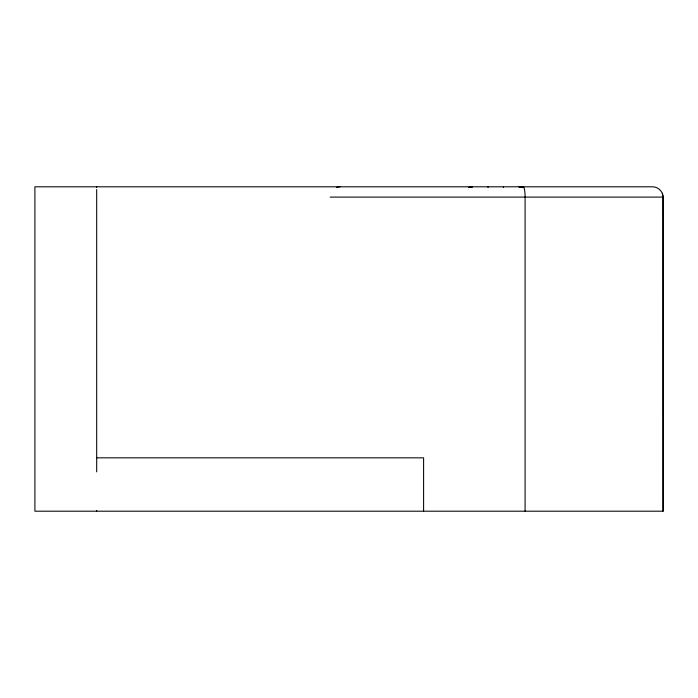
<?xml version="1.0" encoding="UTF-8"?>
<svg xmlns="http://www.w3.org/2000/svg" width="698" height="698" viewBox="0 0 698 698"><rect width="100%" height="100%" fill="white"/><g stroke="black" fill="none" stroke-linecap="round" stroke-linejoin="round"><path stroke-width="1.05" d="M469.073 187.413L471.717 186.837M469.004 187.439L472.581 186.802L471.822 186.828M330.224 197.098L663.1 197.098L663.1 511.198L34.9 511.198L34.9 186.802L652.796 186.802C658.31 186.907 663.004 191.575 663.091 197.098M96.917 457.836L423.599 457.836L423.599 511.198M520.464 186.916L518.928 186.802L522.436 187.413M520.516 186.924L522.505 187.439M662.376 193.311L663.021 197.098L663.1 511.198M525.088 511.198L525.088 197.098A10.296 1.806 -90 0 0 523.282 186.802M503.476 186.802L503.476 187.526M488.033 186.802L488.033 187.526M96.69 186.802L96.69 187.457M96.69 189.507L96.69 471.865M96.69 510.543L96.69 511.198M336.611 187.43A10.313 10.313 0 0 1 340.066 186.837M521.711 187.526A10.296 1.806 90 0 1 522.374 186.802"/></g></svg>
